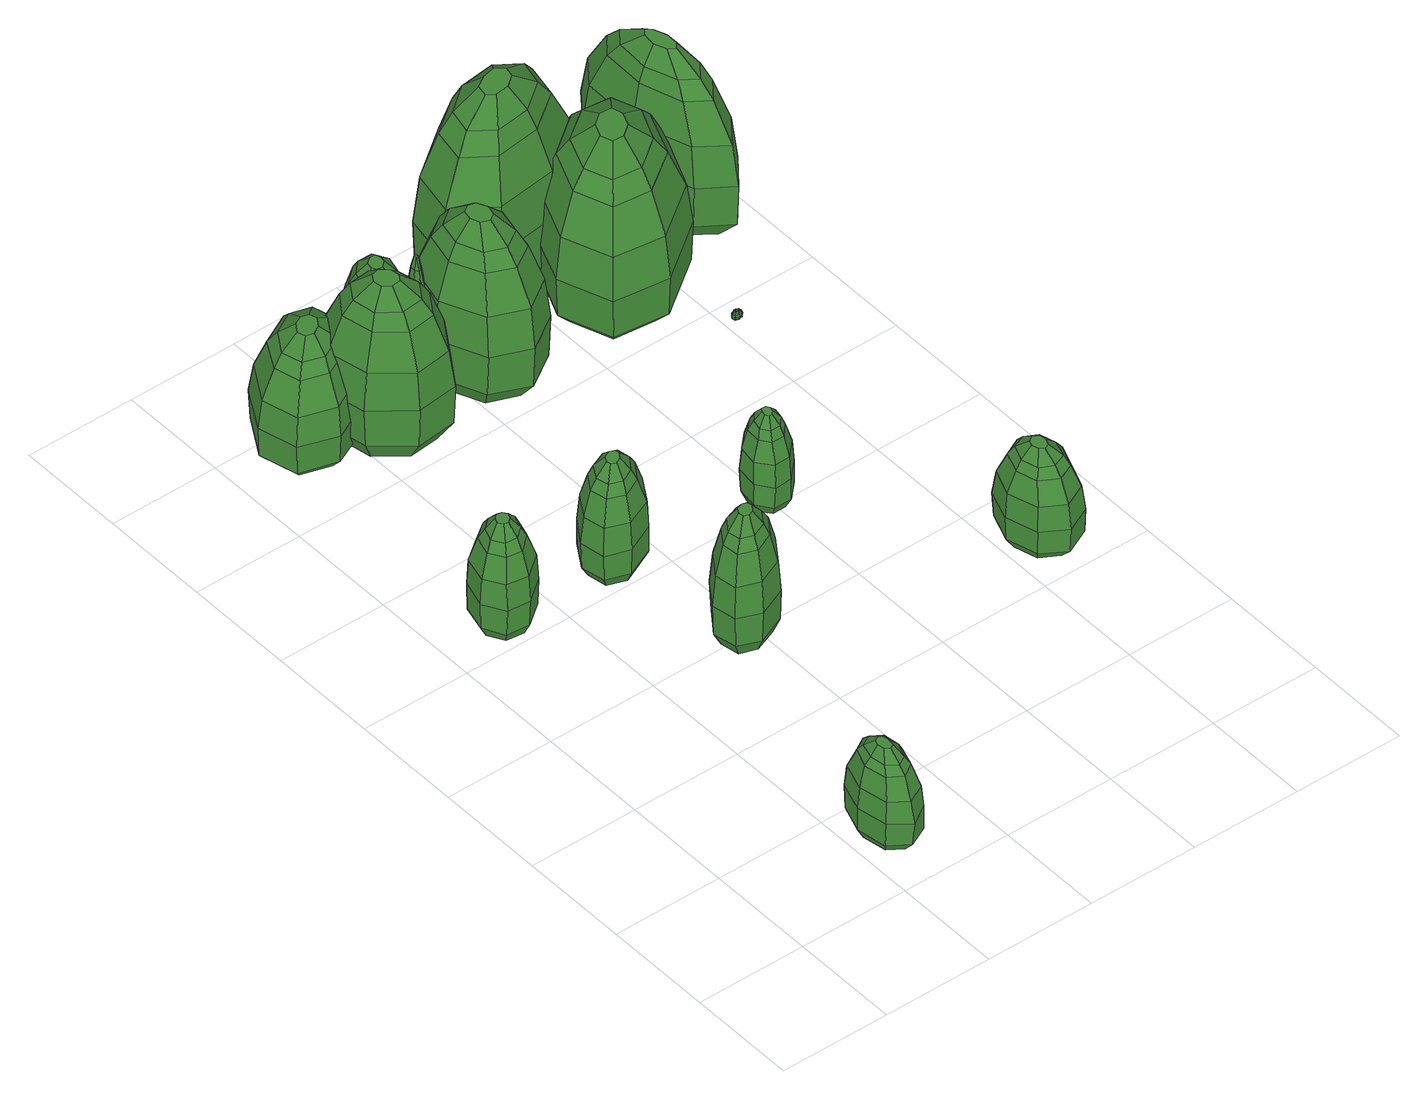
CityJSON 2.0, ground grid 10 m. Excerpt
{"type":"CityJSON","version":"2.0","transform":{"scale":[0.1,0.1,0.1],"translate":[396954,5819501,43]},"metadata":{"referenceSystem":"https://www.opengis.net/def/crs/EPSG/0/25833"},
"CityObjects":{
"tree1":{"type":"SolitaryVegetationObject","attributes":{"h_crown":9.45,"h_trunk":0.7,"X":396965.84,"Y":5819505.73,"Z":43.79,"height":10.15,"crownDiameter":6.39},"geometry":[{"type":"MultiSurface","lod":"2","boundaries":[[[0,1,2,3,4,5,6]],[[7,4,3,8]],[[9,5,4,7]],[[10,6,5,9]],[[8,3,2,11]],[[11,2,1,12]],[[13,0,6,10]],[[12,1,0,13]],[[14,15,16,17]],[[18,19,20,21]],[[22,18,21,23]],[[17,16,24,25]],[[26,27,18,22]],[[21,20,28,29]],[[23,21,29,30]],[[31,32,33,34]],[[35,31,34,15]],[[30,29,31,35]],[[36,37,38,39]],[[34,33,37,36]],[[15,34,36,16]],[[40,22,23,41]],[[42,14,17,43]],[[41,23,30,44]],[[16,36,39,24]],[[44,30,35,45]],[[46,47,48,49]],[[48,45,14,42]],[[50,26,22,40]],[[49,48,42,51]],[[51,42,43,52]],[[27,53,19,18]],[[43,17,25,54]],[[55,56,57,58]],[[59,51,52,60]],[[61,49,51,59]],[[60,52,62,63]],[[58,57,47,46]],[[53,27,26,50,64,65,66,67]],[[68,46,49,61]],[[52,43,54,62]],[[65,64,56,55]],[[28,69,70,32]],[[47,44,45,48]],[[64,50,40,56]],[[56,40,41,57]],[[20,71,69,28]],[[19,72,71,20]],[[57,41,44,47]],[[53,67,72,19]],[[32,70,73,33]],[[74,58,46,68]],[[75,55,58,74]],[[70,61,59,73]],[[45,35,15,14]],[[73,59,60,76]],[[69,68,61,70]],[[29,28,32,31]],[[37,76,77,38]],[[76,60,63,77]],[[33,73,76,37]],[[71,74,68,69]],[[67,66,75,72]],[[39,38,77,63,62,54,25,24],[10,9,7,8,11,12,13]],[[66,65,55,75]],[[72,75,74,71]]]}]},
"tree2":{"type":"SolitaryVegetationObject","attributes":{"h_crown":11.07,"h_trunk":0.73,"X":396958.85,"Y":5819542.65,"Z":43.16,"height":11.8,"crownDiameter":6.16},"geometry":[{"type":"MultiSurface","lod":"2","boundaries":[[[78,79,80,81,82,83,84,85]],[[86,83,82,87]],[[88,84,83,86]],[[89,85,84,88]],[[87,82,81,90]],[[91,80,79,92]],[[93,78,85,89]],[[92,79,78,93]],[[90,81,80,91]],[[94,95,96,97]],[[98,99,100,101]],[[102,98,101,103]],[[97,96,104,105]],[[106,107,98,102]],[[101,100,108,109]],[[103,101,109,110]],[[111,112,113,114]],[[115,111,114,95]],[[110,109,111,115]],[[116,117,118,119]],[[114,113,117,116]],[[95,114,116,96]],[[120,102,103,121]],[[122,94,97,123]],[[121,103,110,124]],[[96,116,119,104]],[[124,110,115,125]],[[126,127,128,129]],[[128,125,94,122]],[[130,106,102,120]],[[129,128,122,131]],[[131,122,123,132]],[[107,133,99,98]],[[123,97,105,134]],[[135,136,137,138]],[[139,131,132,140]],[[141,129,131,139]],[[140,132,142,143]],[[138,137,127,126]],[[133,107,106,130,144,145,146,147]],[[148,126,129,141]],[[132,123,134,142]],[[145,144,136,135]],[[108,149,150,112]],[[127,124,125,128]],[[144,130,120,136]],[[136,120,121,137]],[[100,151,149,108]],[[99,152,151,100]],[[137,121,124,127]],[[133,147,152,99]],[[112,150,153,113]],[[154,138,126,148]],[[155,135,138,154]],[[150,141,139,153]],[[125,115,95,94]],[[153,139,140,156]],[[149,148,141,150]],[[109,108,112,111]],[[117,156,157,118]],[[156,140,143,157]],[[113,153,156,117]],[[151,154,148,149]],[[147,146,155,152]],[[119,118,157,143,142,134,105,104],[89,88,86,87,90,91,92,93]],[[146,145,135,155]],[[152,155,154,151]]]}]},
"tree3":{"type":"SolitaryVegetationObject","attributes":{"h_crown":12.69,"h_trunk":0.42,"X":396960,"Y":5819567.37,"Z":43.74,"height":13.11,"crownDiameter":10.58},"geometry":[{"type":"MultiSurface","lod":"2","boundaries":[[[158,159,160,161,162,163,164,165]],[[166,163,162,167]],[[168,164,163,166]],[[169,165,164,168]],[[167,162,161,170]],[[171,160,159,172]],[[173,158,165,169]],[[172,159,158,173]],[[170,161,160,171]],[[174,175,176,177]],[[178,179,180,181]],[[182,178,181,183]],[[177,176,184,185]],[[186,187,178,182]],[[181,180,188,189]],[[183,181,189,190]],[[191,192,193,194]],[[195,191,194,175]],[[190,189,191,195]],[[196,197,198,199]],[[194,193,197,196]],[[175,194,196,176]],[[200,182,183,201]],[[202,174,177,203]],[[201,183,190,204]],[[176,196,199,184]],[[204,190,195,205]],[[206,207,208,209]],[[208,205,174,202]],[[210,186,182,200]],[[209,208,202,211]],[[211,202,203,212]],[[187,213,179,178]],[[203,177,185,214]],[[215,216,217,218]],[[219,211,212,220]],[[221,209,211,219]],[[220,212,222,223]],[[218,217,207,206]],[[213,187,186,210,224,225,226,227]],[[228,206,209,221]],[[212,203,214,222]],[[225,224,216,215]],[[188,229,230,192]],[[207,204,205,208]],[[224,210,200,216]],[[216,200,201,217]],[[180,231,229,188]],[[179,232,231,180]],[[217,201,204,207]],[[213,227,232,179]],[[192,230,233,193]],[[234,218,206,228]],[[235,215,218,234]],[[230,221,219,233]],[[205,195,175,174]],[[233,219,220,236]],[[229,228,221,230]],[[189,188,192,191]],[[197,236,237,198]],[[236,220,223,237]],[[193,233,236,197]],[[231,234,228,229]],[[227,226,235,232]],[[199,198,237,223,222,214,185,184],[169,168,166,167,170,171,172,173]],[[226,225,215,235]],[[232,235,234,231]]]}]},
"tree4":{"type":"SolitaryVegetationObject","attributes":{"h_crown":12.88,"h_trunk":1.27,"X":396971.89,"Y":5819529.66,"Z":43.33,"height":14.15,"crownDiameter":6.64},"geometry":[{"type":"MultiSurface","lod":"2","boundaries":[[[238,239,240,241,242,243,244]],[[245,242,241,246]],[[247,243,242,245]],[[248,244,243,247]],[[246,241,240,249]],[[249,240,239,250]],[[251,238,244,248]],[[250,239,238,251]],[[252,253,254,255]],[[256,257,258,259]],[[260,256,259,261]],[[255,254,262,263]],[[264,265,256,260]],[[259,258,266,267]],[[261,259,267,268]],[[269,270,271,272]],[[273,269,272,253]],[[268,267,269,273]],[[274,275,276,277]],[[272,271,275,274]],[[253,272,274,254]],[[278,260,261,279]],[[280,252,255,281]],[[279,261,268,282]],[[254,274,277,262]],[[282,268,273,283]],[[284,285,286,287]],[[286,283,252,280]],[[288,264,260,278]],[[287,286,280,289]],[[289,280,281,290]],[[265,291,257,256]],[[281,255,263,292]],[[293,294,295,296]],[[297,289,290,298]],[[299,287,289,297]],[[298,290,300,301]],[[296,295,285,284]],[[291,265,264,288,302,303,304,305]],[[306,284,287,299]],[[290,281,292,300]],[[303,302,294,293]],[[266,307,308,270]],[[285,282,283,286]],[[302,288,278,294]],[[294,278,279,295]],[[258,309,307,266]],[[257,310,309,258]],[[295,279,282,285]],[[291,305,310,257]],[[270,308,311,271]],[[312,296,284,306]],[[313,293,296,312]],[[308,299,297,311]],[[283,273,253,252]],[[311,297,298,314]],[[307,306,299,308]],[[267,266,270,269]],[[275,314,315,276]],[[314,298,301,315]],[[271,311,314,275]],[[309,312,306,307]],[[305,304,313,310]],[[277,276,315,301,300,292,263,262],[248,247,245,246,249,250,251]],[[304,303,293,313]],[[310,313,312,309]]]}]},
"tree5":{"type":"SolitaryVegetationObject","attributes":{"h_crown":12.01,"h_trunk":0.2,"X":396969.29,"Y":5819542.29,"Z":43.31,"height":12.21,"crownDiameter":6.72},"geometry":[{"type":"MultiSurface","lod":"2","boundaries":[[[316,317,318,319,320,321,322,323]],[[324,321,320,325]],[[326,322,321,324]],[[327,323,322,326]],[[325,320,319,328]],[[329,318,317,330]],[[331,316,323,327]],[[330,317,316,331]],[[328,319,318,329]],[[332,333,334,335]],[[336,337,338,339]],[[340,336,339,341]],[[335,334,342,343]],[[344,345,336,340]],[[339,338,346,347]],[[341,339,347,348]],[[349,350,351,352]],[[353,349,352,333]],[[348,347,349,353]],[[354,355,356,357]],[[352,351,355,354]],[[333,352,354,334]],[[358,340,341,359]],[[360,332,335,361]],[[359,341,348,362]],[[334,354,357,342]],[[362,348,353,363]],[[364,365,366,367]],[[366,363,332,360]],[[368,344,340,358]],[[367,366,360,369]],[[369,360,361,370]],[[345,371,337,336]],[[361,335,343,372]],[[373,374,375,376]],[[377,369,370,378]],[[379,367,369,377]],[[378,370,380,381]],[[376,375,365,364]],[[371,345,344,368,382,383,384,385]],[[386,364,367,379]],[[370,361,372,380]],[[383,382,374,373]],[[346,387,388,350]],[[365,362,363,366]],[[382,368,358,374]],[[374,358,359,375]],[[338,389,387,346]],[[337,390,389,338]],[[375,359,362,365]],[[371,385,390,337]],[[350,388,391,351]],[[392,376,364,386]],[[393,373,376,392]],[[388,379,377,391]],[[363,353,333,332]],[[391,377,378,394]],[[387,386,379,388]],[[347,346,350,349]],[[355,394,395,356]],[[394,378,381,395]],[[351,391,394,355]],[[389,392,386,387]],[[385,384,393,390]],[[357,356,395,381,380,372,343,342],[327,326,324,325,328,329,330,331]],[[384,383,373,393]],[[390,393,392,389]]]}]},
"tree6":{"type":"SolitaryVegetationObject","attributes":{"h_crown":16.9,"h_trunk":0.66,"X":396964.88,"Y":5819563.92,"Z":43.68,"height":17.56,"crownDiameter":10.4},"geometry":[{"type":"MultiSurface","lod":"2","boundaries":[[[396,397,398,399,400,401,402,403]],[[404,401,400,405]],[[406,402,401,404]],[[407,403,402,406]],[[405,400,399,408]],[[409,398,397,410]],[[411,396,403,407]],[[410,397,396,411]],[[408,399,398,409]],[[412,413,414,415]],[[416,417,418,419]],[[420,416,419,421]],[[415,414,422,423]],[[424,425,416,420]],[[419,418,426,427]],[[421,419,427,428]],[[429,430,431,432]],[[433,429,432,413]],[[428,427,429,433]],[[434,435,436,437]],[[432,431,435,434]],[[413,432,434,414]],[[438,420,421,439]],[[440,412,415,441]],[[439,421,428,442]],[[414,434,437,422]],[[442,428,433,443]],[[444,445,446,447]],[[446,443,412,440]],[[448,424,420,438]],[[447,446,440,449]],[[449,440,441,450]],[[425,451,417,416]],[[441,415,423,452]],[[453,454,455,456]],[[457,449,450,458]],[[459,447,449,457]],[[458,450,460,461]],[[456,455,445,444]],[[451,425,424,448,462,463,464,465]],[[466,444,447,459]],[[450,441,452,460]],[[463,462,454,453]],[[426,467,468,430]],[[445,442,443,446]],[[462,448,438,454]],[[454,438,439,455]],[[418,469,467,426]],[[417,470,469,418]],[[455,439,442,445]],[[451,465,470,417]],[[430,468,471,431]],[[472,456,444,466]],[[473,453,456,472]],[[468,459,457,471]],[[443,433,413,412]],[[471,457,458,474]],[[467,466,459,468]],[[427,426,430,429]],[[435,474,475,436]],[[474,458,461,475]],[[431,471,474,435]],[[469,472,466,467]],[[465,464,473,470]],[[437,436,475,461,460,452,423,422],[407,406,404,405,408,409,410,411]],[[464,463,453,473]],[[470,473,472,469]]]}]},
"tree7":{"type":"SolitaryVegetationObject","attributes":{"h_crown":12.58,"h_trunk":3.77,"X":396968.97,"Y":5819565.32,"Z":43.72,"height":16.35,"crownDiameter":1.5},"geometry":[{"type":"MultiSurface","lod":"2","boundaries":[[[476,477,478,479]],[[480,481,482,483]],[[484,485,486,487]],[[488,489,490,491]],[[492,493,489,488]],[[494,495,493,492]],[[496,497,498,499]],[[500,501,502,503]],[[486,504,505,506]],[[498,507,508,509]],[[506,505,497,496]],[[510,487,511,512]],[[479,478,513,481]],[[490,514,477,476]],[[485,515,504,486]],[[516,491,517,518]],[[517,476,479,519]],[[512,511,520,514]],[[491,490,476,517]],[[495,521,510,493]],[[481,513,522,482]],[[519,479,481,480]],[[489,512,514,490]],[[523,492,488,524]],[[509,508,525,526]],[[527,516,518,507]],[[526,525,528,529]],[[518,517,519,530]],[[505,531,527,497]],[[532,523,524,531]],[[524,488,491,516]],[[531,524,516,527]],[[533,480,483,534]],[[530,519,480,533]],[[504,532,531,505]],[[535,536,523,532]],[[537,509,526,501]],[[508,530,533,525]],[[507,518,530,508]],[[525,533,534,528]],[[487,486,506,511]],[[511,506,496,520]],[[501,526,529,502]],[[514,520,538,477]],[[536,494,492,523]],[[499,498,509,537]],[[538,499,537,539]],[[497,527,507,498]],[[478,539,500,513]],[[539,537,501,500]],[[477,538,539,478]],[[513,500,503,522]],[[515,535,532,504]],[[520,496,499,538]],[[494,536,535,515,485,484,521,495]],[[493,510,512,489]],[[534,483,482,522,503,502,529,528],[540,541,542]],[[521,484,487,510]],[[540,543,544,541]],[[545,544,543]],[[542,545,543,540]],[[541,544,545,542]]]}]},
"tree8":{"type":"SolitaryVegetationObject","attributes":{"h_crown":12.22,"h_trunk":0.19,"X":396968.94,"Y":5819570.08,"Z":43.78,"height":12.41,"crownDiameter":7.09},"geometry":[{"type":"MultiSurface","lod":"2","boundaries":[[[546,547,548,549,550,551,552,553]],[[554,551,550,555]],[[556,552,551,554]],[[557,553,552,556]],[[555,550,549,558]],[[559,548,547,560]],[[561,546,553,557]],[[560,547,546,561]],[[558,549,548,559]],[[562,563,564,565]],[[566,567,568,569]],[[570,566,569,571]],[[565,564,572,573]],[[574,575,566,570]],[[569,568,576,577]],[[571,569,577,578]],[[579,580,581,582]],[[583,579,582,563]],[[578,577,579,583]],[[584,585,586,587]],[[582,581,585,584]],[[563,582,584,564]],[[588,570,571,589]],[[590,562,565,591]],[[589,571,578,592]],[[564,584,587,572]],[[592,578,583,593]],[[594,595,596,597]],[[596,593,562,590]],[[598,574,570,588]],[[597,596,590,599]],[[599,590,591,600]],[[575,601,567,566]],[[591,565,573,602]],[[603,604,605,606]],[[607,599,600,608]],[[609,597,599,607]],[[608,600,610,611]],[[606,605,595,594]],[[601,575,574,598,612,613,614,615]],[[616,594,597,609]],[[600,591,602,610]],[[613,612,604,603]],[[576,617,618,580]],[[595,592,593,596]],[[612,598,588,604]],[[604,588,589,605]],[[568,619,617,576]],[[567,620,619,568]],[[605,589,592,595]],[[601,615,620,567]],[[580,618,621,581]],[[622,606,594,616]],[[623,603,606,622]],[[618,609,607,621]],[[593,583,563,562]],[[621,607,608,624]],[[617,616,609,618]],[[577,576,580,579]],[[585,624,625,586]],[[624,608,611,625]],[[581,621,624,585]],[[619,622,616,617]],[[615,614,623,620]],[[587,586,625,611,610,602,573,572],[557,556,554,555,558,559,560,561]],[[614,613,603,623]],[[620,623,622,619]]]}]},
"tree9":{"type":"SolitaryVegetationObject","attributes":{"h_crown":17.42,"h_trunk":0.86,"X":396974.34,"Y":5819564.42,"Z":43.78,"height":18.29,"crownDiameter":10.74},"geometry":[{"type":"MultiSurface","lod":"2","boundaries":[[[626,627,628,629,630,631,632,633]],[[634,631,630,635]],[[636,632,631,634]],[[637,633,632,636]],[[635,630,629,638]],[[639,628,627,640]],[[641,626,633,637]],[[640,627,626,641]],[[638,629,628,639]],[[642,643,644,645]],[[646,647,648,649]],[[650,646,649,651]],[[645,644,652,653]],[[654,655,646,650]],[[649,648,656,657]],[[651,649,657,658]],[[659,660,661,662]],[[663,659,662,643]],[[658,657,659,663]],[[664,665,666,667]],[[662,661,665,664]],[[643,662,664,644]],[[668,650,651,669]],[[670,642,645,671]],[[669,651,658,672]],[[644,664,667,652]],[[672,658,663,673]],[[674,675,676,677]],[[676,673,642,670]],[[678,654,650,668]],[[677,676,670,679]],[[679,670,671,680]],[[655,681,647,646]],[[671,645,653,682]],[[683,684,685,686]],[[687,679,680,688]],[[689,677,679,687]],[[688,680,690,691]],[[686,685,675,674]],[[681,655,654,678,692,693,694,695]],[[696,674,677,689]],[[680,671,682,690]],[[693,692,684,683]],[[656,697,698,660]],[[675,672,673,676]],[[692,678,668,684]],[[684,668,669,685]],[[648,699,697,656]],[[647,700,699,648]],[[685,669,672,675]],[[681,695,700,647]],[[660,698,701,661]],[[702,686,674,696]],[[703,683,686,702]],[[698,689,687,701]],[[673,663,643,642]],[[701,687,688,704]],[[697,696,689,698]],[[657,656,660,659]],[[665,704,705,666]],[[704,688,691,705]],[[661,701,704,665]],[[699,702,696,697]],[[695,694,703,700]],[[667,666,705,691,690,682,653,652],[637,636,634,635,638,639,640,641]],[[694,693,683,703]],[[700,703,702,699]]]}]},
"tree10":{"type":"SolitaryVegetationObject","attributes":{"h_crown":9.81,"h_trunk":0.41,"X":396983.04,"Y":5819540.72,"Z":43.32,"height":10.22,"crownDiameter":4.77},"geometry":[{"type":"MultiSurface","lod":"2","boundaries":[[[706,707,708,709,710,711]],[[712,711,710,713]],[[713,710,709,714]],[[715,708,707,716]],[[717,706,711,712]],[[716,707,706,717]],[[714,709,708,715]],[[718,719,720,721]],[[722,723,724,725]],[[726,722,725,727]],[[721,720,728,729]],[[730,731,722,726]],[[725,724,732,733]],[[727,725,733,734]],[[735,736,737,738]],[[739,735,738,719]],[[734,733,735,739]],[[740,741,742,743]],[[738,737,741,740]],[[719,738,740,720]],[[744,726,727,745]],[[746,718,721,747]],[[745,727,734,748]],[[720,740,743,728]],[[748,734,739,749]],[[750,751,752,753]],[[752,749,718,746]],[[754,730,726,744]],[[753,752,746,755]],[[755,746,747,756]],[[731,757,723,722]],[[747,721,729,758]],[[759,760,761,762]],[[763,755,756,764]],[[765,753,755,763]],[[764,756,766,767]],[[762,761,751,750]],[[757,731,730,754,768,769,770,771]],[[772,750,753,765]],[[756,747,758,766]],[[769,768,760,759]],[[732,773,774,736]],[[751,748,749,752]],[[768,754,744,760]],[[760,744,745,761]],[[724,775,773,732]],[[723,776,775,724]],[[761,745,748,751]],[[757,771,776,723]],[[736,774,777,737]],[[778,762,750,772]],[[779,759,762,778]],[[774,765,763,777]],[[749,739,719,718]],[[777,763,764,780]],[[773,772,765,774]],[[733,732,736,735]],[[741,780,781,742]],[[780,764,767,781]],[[737,777,780,741]],[[775,778,772,773]],[[771,770,779,776]],[[743,742,781,767,766,758,729,728],[712,713,714,715,716,717]],[[770,769,759,779]],[[776,779,778,775]]]}]},
"tree11":{"type":"SolitaryVegetationObject","attributes":{"h_crown":10.36,"h_trunk":0.53,"X":396995.97,"Y":5819524.14,"Z":43.63,"height":10.89,"crownDiameter":7.24},"geometry":[{"type":"MultiSurface","lod":"2","boundaries":[[[782,783,784,785,786,787,788,789]],[[790,787,786,791]],[[792,788,787,790]],[[793,789,788,792]],[[791,786,785,794]],[[795,784,783,796]],[[797,782,789,793]],[[796,783,782,797]],[[794,785,784,795]],[[798,799,800,801]],[[802,803,804,805]],[[806,802,805,807]],[[801,800,808,809]],[[810,811,802,806]],[[805,804,812,813]],[[807,805,813,814]],[[815,816,817,818]],[[819,815,818,799]],[[814,813,815,819]],[[820,821,822,823]],[[818,817,821,820]],[[799,818,820,800]],[[824,806,807,825]],[[826,798,801,827]],[[825,807,814,828]],[[800,820,823,808]],[[828,814,819,829]],[[830,831,832,833]],[[832,829,798,826]],[[834,810,806,824]],[[833,832,826,835]],[[835,826,827,836]],[[811,837,803,802]],[[827,801,809,838]],[[839,840,841,842]],[[843,835,836,844]],[[845,833,835,843]],[[844,836,846,847]],[[842,841,831,830]],[[837,811,810,834,848,849,850,851]],[[852,830,833,845]],[[836,827,838,846]],[[849,848,840,839]],[[812,853,854,816]],[[831,828,829,832]],[[848,834,824,840]],[[840,824,825,841]],[[804,855,853,812]],[[803,856,855,804]],[[841,825,828,831]],[[837,851,856,803]],[[816,854,857,817]],[[858,842,830,852]],[[859,839,842,858]],[[854,845,843,857]],[[829,819,799,798]],[[857,843,844,860]],[[853,852,845,854]],[[813,812,816,815]],[[821,860,861,822]],[[860,844,847,861]],[[817,857,860,821]],[[855,858,852,853]],[[851,850,859,856]],[[823,822,861,847,846,838,809,808],[793,792,790,791,794,795,796,797]],[[850,849,839,859]],[[856,859,858,855]]]}]},
"tree12":{"type":"SolitaryVegetationObject","attributes":{"h_crown":19.55,"h_trunk":1.1,"X":396982.28,"Y":5819572.19,"Z":44.9,"height":20.65,"crownDiameter":13.85},"geometry":[{"type":"MultiSurface","lod":"2","boundaries":[[[862,863,864,865,866,867,868,869]],[[870,867,866,871]],[[872,868,867,870]],[[873,869,868,872]],[[871,866,865,874]],[[875,864,863,876]],[[877,862,869,873]],[[876,863,862,877]],[[874,865,864,875]],[[878,879,880,881]],[[882,883,884,885]],[[886,882,885,887]],[[881,880,888,889]],[[890,891,882,886]],[[885,884,892,893]],[[887,885,893,894]],[[895,896,897,898]],[[899,895,898,879]],[[894,893,895,899]],[[900,901,902,903]],[[898,897,901,900]],[[879,898,900,880]],[[904,886,887,905]],[[906,878,881,907]],[[905,887,894,908]],[[880,900,903,888]],[[908,894,899,909]],[[910,911,912,913]],[[912,909,878,906]],[[914,890,886,904]],[[913,912,906,915]],[[915,906,907,916]],[[891,917,883,882]],[[907,881,889,918]],[[919,920,921,922]],[[923,915,916,924]],[[925,913,915,923]],[[924,916,926,927]],[[922,921,911,910]],[[917,891,890,914,928,929,930,931]],[[932,910,913,925]],[[916,907,918,926]],[[929,928,920,919]],[[892,933,934,896]],[[911,908,909,912]],[[928,914,904,920]],[[920,904,905,921]],[[884,935,933,892]],[[883,936,935,884]],[[921,905,908,911]],[[917,931,936,883]],[[896,934,937,897]],[[938,922,910,932]],[[939,919,922,938]],[[934,925,923,937]],[[909,899,879,878]],[[937,923,924,940]],[[933,932,925,934]],[[893,892,896,895]],[[901,940,941,902]],[[940,924,927,941]],[[897,937,940,901]],[[935,938,932,933]],[[931,930,939,936]],[[903,902,941,927,926,918,889,888],[873,872,870,871,874,875,876,877]],[[930,929,919,939]],[[936,939,938,935]]]}]},
"tree13":{"type":"SolitaryVegetationObject","attributes":{"h_crown":16.32,"h_trunk":2.04,"X":396988.12,"Y":5819565.43,"Z":44.19,"height":18.36,"crownDiameter":15.11},"geometry":[{"type":"MultiSurface","lod":"2","boundaries":[[[942,943,944,945,946,947,948,949]],[[950,947,946,951]],[[952,948,947,950]],[[953,949,948,952]],[[951,946,945,954]],[[955,944,943,956]],[[957,942,949,953]],[[956,943,942,957]],[[954,945,944,955]],[[958,959,960,961]],[[962,963,964,965]],[[966,962,965,967]],[[961,960,968,969]],[[970,971,962,966]],[[965,964,972,973]],[[967,965,973,974]],[[975,976,977,978]],[[979,975,978,959]],[[974,973,975,979]],[[980,981,982,983]],[[978,977,981,980]],[[959,978,980,960]],[[984,966,967,985]],[[986,958,961,987]],[[985,967,974,988]],[[960,980,983,968]],[[988,974,979,989]],[[990,991,992,993]],[[992,989,958,986]],[[994,970,966,984]],[[993,992,986,995]],[[995,986,987,996]],[[971,997,963,962]],[[987,961,969,998]],[[999,1000,1001,1002]],[[1003,995,996,1004]],[[1005,993,995,1003]],[[1004,996,1006,1007]],[[1002,1001,991,990]],[[997,971,970,994,1008,1009,1010,1011]],[[1012,990,993,1005]],[[996,987,998,1006]],[[1009,1008,1000,999]],[[972,1013,1014,976]],[[991,988,989,992]],[[1008,994,984,1000]],[[1000,984,985,1001]],[[964,1015,1013,972]],[[963,1016,1015,964]],[[1001,985,988,991]],[[997,1011,1016,963]],[[976,1014,1017,977]],[[1018,1002,990,1012]],[[1019,999,1002,1018]],[[1014,1005,1003,1017]],[[989,979,959,958]],[[1017,1003,1004,1020]],[[1013,1012,1005,1014]],[[973,972,976,975]],[[981,1020,1021,982]],[[1020,1004,1007,1021]],[[977,1017,1020,981]],[[1015,1018,1012,1013]],[[1011,1010,1019,1016]],[[983,982,1021,1007,1006,998,969,968],[953,952,950,951,954,955,956,957]],[[1010,1009,999,1019]],[[1016,1019,1018,1015]]]}]},
"tree14":{"type":"SolitaryVegetationObject","attributes":{"h_crown":0.96,"h_trunk":1.37,"X":396993.7,"Y":5819557.33,"Z":43.91,"height":2.33,"crownDiameter":0.74},"geometry":[{"type":"MultiSurface","lod":"2","boundaries":[[[1022,1023,1024,1025]],[[1026,1022,1025,1027]],[[1028,1029,1030,1031]],[[1032,1033,1034,1035]],[[1036,1037,1038,1039]],[[1040,1027,1041,1042]],[[1043,1044,1023,1022]],[[1033,1036,1039,1034]],[[1045,1046,1040,1047]],[[1034,1039,1043,1048]],[[1049,1050,1036,1033]],[[1025,1024,1051,1041]],[[1048,1043,1022,1026]],[[1027,1025,1041]],[[1047,1040,1042,1052]],[[1053,1054,1055,1056]],[[1057,1049,1033,1032]],[[1058,1050,1049]],[[1058,1059,1060,1050]],[[1031,1030,1061,1054]],[[1046,1026,1027,1040]],[[1056,1055,1062,1063]],[[1064,1065,1066,1067]],[[1059,1058,1068,1069,1070,1071]],[[1051,1072,1073,1052,1042,1041]],[[1074,1075,1046,1045]],[[1054,1061,1074,1055]],[[1063,1062,1076,1077]],[[1055,1074,1045,1062]],[[1062,1045,1047,1076]],[[1071,1070,1028,1065]],[[1068,1058,1049,1057]],[[1035,1034,1048,1075]],[[1077,1076,1073,1072]],[[1050,1060,1037,1036]],[[1078,1056,1063,1079]],[[1024,1080,1072,1051]],[[1076,1047,1052,1073]],[[1060,1064,1067,1037]],[[1070,1069,1029,1028]],[[1059,1071,1064,1060]],[[1081,1053,1056,1078]],[[1075,1048,1026,1046]],[[1079,1063,1077,1080]],[[1037,1067,1081,1038]],[[1065,1028,1031,1066]],[[1069,1068,1057,1029]],[[1029,1057,1032,1030]],[[1061,1035,1075,1074]],[[1030,1032,1035,1061]],[[1039,1038,1044,1043]],[[1066,1031,1054,1053]],[[1071,1065,1064]],[[1023,1079,1080,1024]],[[1044,1078,1079,1023]],[[1038,1081,1078,1044]],[[1080,1077,1072]],[[1067,1066,1053,1081]]]}]},
"tree15":{"type":"SolitaryVegetationObject","attributes":{"h_crown":17.6,"h_trunk":1.23,"X":396996.72,"Y":5819570.21,"Z":44.18,"height":18.83,"crownDiameter":11.49},"geometry":[{"type":"MultiSurface","lod":"2","boundaries":[[[1082,1083,1084,1085,1086,1087,1088,1089]],[[1090,1087,1086,1091]],[[1092,1088,1087,1090]],[[1093,1089,1088,1092]],[[1091,1086,1085,1094]],[[1095,1084,1083,1096]],[[1097,1082,1089,1093]],[[1096,1083,1082,1097]],[[1094,1085,1084,1095]],[[1098,1099,1100,1101]],[[1102,1103,1104,1105]],[[1106,1102,1105,1107]],[[1101,1100,1108,1109]],[[1110,1111,1102,1106]],[[1105,1104,1112,1113]],[[1107,1105,1113,1114]],[[1115,1116,1117,1118]],[[1119,1115,1118,1099]],[[1114,1113,1115,1119]],[[1120,1121,1122,1123]],[[1118,1117,1121,1120]],[[1099,1118,1120,1100]],[[1124,1106,1107,1125]],[[1126,1098,1101,1127]],[[1125,1107,1114,1128]],[[1100,1120,1123,1108]],[[1128,1114,1119,1129]],[[1130,1131,1132,1133]],[[1132,1129,1098,1126]],[[1134,1110,1106,1124]],[[1133,1132,1126,1135]],[[1135,1126,1127,1136]],[[1111,1137,1103,1102]],[[1127,1101,1109,1138]],[[1139,1140,1141,1142]],[[1143,1135,1136,1144]],[[1145,1133,1135,1143]],[[1144,1136,1146,1147]],[[1142,1141,1131,1130]],[[1137,1111,1110,1134,1148,1149,1150,1151]],[[1152,1130,1133,1145]],[[1136,1127,1138,1146]],[[1149,1148,1140,1139]],[[1112,1153,1154,1116]],[[1131,1128,1129,1132]],[[1148,1134,1124,1140]],[[1140,1124,1125,1141]],[[1104,1155,1153,1112]],[[1103,1156,1155,1104]],[[1141,1125,1128,1131]],[[1137,1151,1156,1103]],[[1116,1154,1157,1117]],[[1158,1142,1130,1152]],[[1159,1139,1142,1158]],[[1154,1145,1143,1157]],[[1129,1119,1099,1098]],[[1157,1143,1144,1160]],[[1153,1152,1145,1154]],[[1113,1112,1116,1115]],[[1121,1160,1161,1122]],[[1160,1144,1147,1161]],[[1117,1157,1160,1121]],[[1155,1158,1152,1153]],[[1151,1150,1159,1156]],[[1123,1122,1161,1147,1146,1138,1109,1108],[1093,1092,1090,1091,1094,1095,1096,1097]],[[1150,1149,1139,1159]],[[1156,1159,1158,1155]]]}]}
},
"vertices":[
[119,47,8],[119,46,8],[118,46,8],[117,47,8],[118,48,8],[119,49,8],[119,48,8],[118,48,18],[117,47,18],[119,49,18],[119,48,18],[118,46,18],[119,46,18],[119,47,18],[134,19,33],[116,10,33],[116,19,22],[130,26,22],[108,34,101],[106,48,101],[101,49,94],[105,29,94],[117,27,101],[117,21,94],[118,38,18],[122,41,18],[118,39,109],[114,42,109],[96,49,75],[101,23,75],[116,12,75],[99,21,55],[94,49,55],[94,49,33],[99,22,33],[116,8,55],[104,28,22],[100,49,22],[113,48,18],[114,41,18],[126,32,101],[129,28,94],[143,46,33],[137,46,22],[133,21,75],[134,19,55],[136,71,75],[141,46,75],[143,46,55],[138,74,55],[122,41,109],[137,73,33],[133,67,22],[113,48,109],[124,47,18],[129,61,101],[131,46,101],[135,46,94],[132,65,94],[121,85,33],[120,76,22],[121,86,55],[123,53,18],[119,56,18],[123,47,109],[122,53,109],[119,55,109],[115,53,109],[121,83,75],[104,74,75],[103,76,55],[108,67,94],[110,62,101],[103,75,33],[120,74,94],[120,67,101],[107,69,22],[115,54,18],
[49,416,2],[49,415,2],[48,415,2],[47,416,2],[48,417,2],[48,418,2],[49,418,2],[50,417,2],[48,418,13],[48,417,13],[49,418,13],[50,417,13],[47,416,13],[48,415,13],[49,415,13],[49,416,13],[51,387,31],[30,389,31],[35,396,18],[51,394,18],[33,412,110],[37,424,110],[33,427,101],[28,410,101],[39,402,110],[36,397,101],[44,410,13],[49,409,13],[45,411,120],[42,415,120],[27,431,80],[21,408,80],[31,391,80],[19,407,56],[26,432,56],[26,431,31],[20,408,31],[30,388,56],[27,410,18],[32,428,18],[43,420,13],[42,414,13],[50,401,110],[50,395,101],[71,402,31],[65,405,18],[51,388,80],[51,386,56],[76,425,80],[70,402,80],[71,401,56],[78,426,56],[49,410,120],[77,425,31],[70,423,18],[44,420,120],[54,413,13],[64,421,110],[60,409,110],[64,406,101],[69,423,101],[67,444,31],[62,437,18],[67,445,56],[55,419,13],[53,423,13],[53,413,120],[55,418,120],[52,422,120],[48,423,120],[66,442,80],[46,445,80],[46,447,56],[47,438,101],[47,432,110],[46,446,31],[61,436,101],[58,431,110],[46,439,18],[48,424,13],
[61,662,7],[60,662,7],[58,662,7],[58,663,7],[59,665,7],[60,666,7],[62,665,7],[62,664,7],[60,666,21],[59,665,21],[62,665,21],[62,664,21],[58,663,21],[58,662,21],[60,662,21],[61,662,21],[51,613,40],[17,623,40],[27,633,26],[53,625,26],[32,660,128],[44,680,128],[39,686,118],[24,659,118],[37,642,128],[30,635,118],[50,654,21],[58,652,21],[51,655,138],[49,662,138],[32,693,94],[11,657,94],[19,625,94],[7,657,68],[29,696,68],[30,695,40],[8,657,40],[16,622,68],[21,659,26],[37,688,26],[53,671,21],[48,662,21],[55,636,128],[53,628,118],[90,632,40],[83,640,26],[51,615,94],[50,611,68],[109,670,94],[88,634,94],[91,631,68],[113,671,68],[58,653,138],[112,670,40],[99,669,26],[54,670,138],[67,656,21],[88,667,128],[76,647,128],[81,642,118],[96,668,118],[103,705,40],[93,695,26],[104,706,68],[72,665,21],[70,673,21],[66,657,138],[71,665,138],[69,672,138],[62,674,138],[101,702,94],[69,712,94],[70,716,68],[67,700,118],[65,691,128],[69,715,40],[90,692,118],[83,686,128],[67,703,26],[62,676,21],
[180,286,3],[179,285,3],[178,286,3],[178,287,3],[179,288,3],[180,288,3],[180,287,3],[179,288,17],[178,287,17],[180,288,17],[180,287,17],[178,286,17],[179,285,17],[180,286,17],[170,255,39],[150,263,39],[157,268,24],[172,263,24],[161,285,133],[170,298,133],[167,301,123],[156,285,123],[163,274,133],[158,270,123],[172,281,17],[177,279,17],[173,282,145],[172,286,145],[163,306,97],[148,284,97],[151,264,97],[145,284,68],[161,308,68],[162,307,39],[146,284,39],[149,262,68],[154,285,24],[166,302,24],[175,292,17],[171,286,17],[174,270,133],[173,264,123],[196,266,39],[192,271,24],[171,257,97],[170,254,68],[210,289,97],[195,267,97],[196,265,68],[212,289,68],[177,280,145],[212,289,39],[204,288,24],[175,291,145],[183,282,17],[196,288,133],[188,276,133],[191,272,123],[202,288,123],[208,311,39],[201,305,24],[209,311,68],[187,287,17],[186,292,17],[182,282,145],[186,287,145],[185,292,145],[181,293,145],[206,309,97],[187,316,97],[188,319,68],[185,309,123],[184,303,133],[188,318,39],[199,304,123],[194,299,133],[185,311,24],[181,294,17],
[154,412,3],[153,412,3],[152,412,3],[152,413,3],[152,414,3],[153,414,3],[154,414,3],[154,413,3],[153,414,15],[152,414,15],[154,414,15],[154,413,15],[152,413,15],[152,412,15],[153,412,15],[154,412,15],[145,381,34],[124,388,34],[131,394,21],[147,388,21],[135,411,115],[143,424,115],[140,427,106],[130,411,106],[138,400,115],[133,396,106],[146,407,15],[151,405,15],[147,408,125],[146,412,125],[136,432,84],[122,410,84],[126,390,84],[119,410,59],[135,434,59],[135,434,34],[120,410,34],[123,387,59],[128,411,21],[139,429,21],[149,418,15],[145,412,15],[149,396,115],[147,390,106],[171,392,34],[166,397,21],[146,383,84],[145,380,59],[184,416,84],[170,393,84],[171,392,59],[187,416,59],[151,406,125],[186,416,34],[178,415,21],[149,417,125],[157,408,15],[170,414,115],[162,402,115],[165,398,106],[176,415,106],[182,438,34],[175,432,21],[183,438,59],[161,414,15],[160,419,15],[157,409,125],[160,414,125],[159,418,125],[155,420,125],[180,436,84],[160,443,84],[161,446,59],[158,435,106],[157,430,115],[161,445,34],[173,430,106],[168,426,115],[159,437,21],[155,421,15],
[110,630,7],[111,629,7],[110,627,7],[108,627,7],[107,628,7],[107,630,7],[108,631,7],[109,631,7],[107,630,24],[107,628,24],[108,631,24],[109,631,24],[108,627,24],[110,627,24],[111,629,24],[110,630,24],[157,614,51],[137,583,51],[130,594,32],[146,618,32],[104,603,168],[87,616,168],[81,612,155],[103,594,155],[124,605,168],[129,597,155],[116,618,24],[120,626,24],[115,620,182],[107,619,182],[71,606,123],[101,582,123],[135,586,123],[100,578,88],[67,604,88],[69,605,51],[100,579,51],[138,582,88],[102,591,32],[78,610,32],[99,623,24],[107,617,24],[135,621,168],[143,619,155],[149,654,51],[139,648,32],[154,615,123],[159,614,88],[117,676,123],[147,652,123],[150,655,88],[118,681,88],[119,626,182],[117,679,51],[115,667,32],[100,624,182],[118,635,24],[113,656,168],[130,642,168],[137,646,155],[115,664,155],[81,675,51],[87,664,32],[80,676,88],[111,641,24],[102,640,24],[117,634,182],[111,640,182],[103,639,182],[99,632,182],[82,673,123],[63,643,123],[59,645,88],[75,640,155],[83,637,168],[61,644,51],[89,661,155],[94,654,168],[72,641,32],[97,633,24],
[144,648,92],[146,652,92],[146,652,62],[144,648,62],[146,642,46],[145,647,46],[148,644,40],[148,643,40],[150,645,171],[151,644,171],[152,644,159],[150,647,159],[146,642,148],[146,647,148],[144,648,122],[145,641,122],[147,642,159],[147,646,159],[149,643,171],[148,644,171],[154,645,122],[155,639,122],[156,638,92],[155,645,92],[151,649,46],[154,645,46],[151,644,40],[150,645,40],[153,641,159],[154,640,148],[153,645,148],[153,634,92],[153,635,62],[156,638,62],[148,648,159],[151,648,148],[147,649,148],[147,650,46],[147,651,122],[151,642,171],[148,636,122],[145,641,92],[148,636,92],[145,641,62],[151,650,122],[149,645,171],[149,645,40],[149,639,159],[149,638,148],[152,637,46],[154,640,46],[153,635,122],[150,641,40],[151,642,40],[148,636,62],[152,637,148],[151,639,159],[149,638,46],[149,641,40],[150,641,171],[149,642,171],[155,645,62],[151,651,92],[151,651,62],[150,644,40],[149,643,40],[150,643,40],[150,644,7],[149,643,7],[150,643,7],
[150,690,8],[150,689,8],[149,689,8],[148,690,8],[148,691,8],[149,692,8],[150,692,8],[151,691,8],[149,692,20],[148,691,20],[150,692,20],[151,691,20],[148,690,20],[149,689,20],[150,689,20],[150,690,20],[153,656,39],[129,658,39],[134,666,26],[152,665,26],[132,684,122],[136,699,122],[132,702,113],[127,682,113],[139,673,122],[135,667,113],[145,683,20],[150,683,20],[145,684,132],[143,688,132],[125,706,90],[119,679,90],[130,659,90],[116,678,65],[123,707,65],[124,706,39],[117,678,39],[128,657,65],[125,681,26],[130,703,26],[143,695,20],[142,688,20],[151,672,122],[152,667,113],[175,675,39],[169,679,26],[153,658,90],[153,655,65],[180,703,90],[173,676,90],[176,675,65],[183,704,65],[150,684,132],[182,703,39],[174,700,26],[144,694,132],[155,687,20],[167,697,122],[163,682,122],[167,680,113],[172,700,113],[170,724,39],[165,716,26],[170,725,65],[157,694,20],[154,699,20],[155,688,132],[156,693,132],[154,698,132],[149,698,132],[169,722,90],[146,723,90],[146,726,65],[147,715,113],[147,709,122],[146,725,39],[164,714,113],[160,709,122],[147,717,26],[149,699,20],
[205,634,8],[205,633,8],[204,632,8],[202,632,8],[202,634,8],[202,636,8],[203,637,8],[205,636,8],[202,636,26],[202,634,26],[203,637,26],[205,636,26],[202,632,26],[204,632,26],[205,633,26],[205,634,26],[240,596,53],[209,576,53],[208,590,34],[231,605,34],[188,610,176],[179,632,176],[171,631,162],[184,603,162],[206,603,176],[207,593,162],[205,620,26],[212,625,26],[205,622,191],[197,625,191],[160,630,129],[177,592,129],[209,579,129],[175,588,92],[157,630,92],[158,630,53],[175,590,53],[209,574,92],[182,600,34],[169,631,34],[193,633,26],[197,624,26],[223,614,176],[229,607,162],[249,639,53],[238,638,34],[238,598,129],[241,595,92],[230,676,129],[246,638,129],[250,639,92],[232,680,92],[211,626,191],[231,679,53],[225,668,34],[194,633,191],[214,635,26],[218,658,176],[228,637,176],[235,637,162],[223,665,162],[198,693,53],[199,679,34],[197,694,92],[210,645,26],[202,648,26],[213,635,191],[209,644,191],[202,646,191],[196,642,191],[198,689,129],[169,670,129],[166,673,92],[178,661,162],[184,654,176],[167,672,53],[199,675,162],[200,665,176],[176,663,34],[195,643,26],
[291,397,3],[291,396,3],[290,396,3],[290,397,3],[290,398,3],[291,398,3],[291,398,13],[290,398,13],[290,397,13],[290,396,13],[291,396,13],[291,397,13],[295,374,29],[279,374,29],[282,380,18],[294,380,18],[279,392,97],[281,402,97],[277,404,89],[276,390,89],[284,385,97],[282,381,89],[288,392,13],[292,392,13],[288,392,105],[286,395,105],[273,406,71],[270,388,71],[280,375,71],[269,387,50],[271,407,50],[272,406,29],[269,387,29],[279,373,50],[274,390,18],[276,404,18],[286,399,13],[285,395,13],[293,385,97],[294,381,89],[309,388,29],[304,390,18],[295,376,71],[295,374,50],[310,406,71],[308,389,71],[309,388,50],[312,407,50],[291,392,105],[311,407,29],[306,405,18],[287,399,105],[295,395,13],[302,402,97],[300,392,97],[303,391,89],[305,404,89],[302,420,29],[299,415,18],[302,421,50],[295,400,13],[293,403,13],[294,395,105],[295,399,105],[293,402,105],[289,402,105],[301,419,71],[286,419,71],[285,421,50],[287,413,89],[288,409,97],[285,420,29],[298,413,89],[297,409,97],[287,415,18],[289,403,13],
[421,231,6],[421,230,6],[420,230,6],[419,230,6],[418,231,6],[419,233,6],[420,233,6],[421,233,6],[419,233,17],[418,231,17],[420,233,17],[421,233,17],[419,230,17],[420,230,17],[421,230,17],[421,231,17],[441,203,33],[418,192,33],[418,202,22],[436,210,22],[407,217,106],[403,232,106],[398,232,98],[403,213,98],[419,211,106],[419,204,98],[419,222,17],[425,225,17],[419,223,115],[415,226,115],[390,233,79],[398,206,79],[418,194,79],[396,204,56],[388,233,56],[389,233,33],[397,205,33],[418,191,56],[402,211,22],[396,232,22],[412,232,17],[414,225,17],[431,216,106],[434,211,98],[451,230,33],[443,230,22],[439,204,79],[441,202,56],[442,257,79],[449,230,79],[452,230,56],[444,259,56],[424,225,115],[443,258,33],[437,252,22],[413,232,115],[427,231,17],[432,246,106],[436,231,106],[442,231,98],[436,250,98],[421,271,33],[421,261,22],[421,272,56],[425,238,17],[420,241,17],[426,231,115],[425,237,115],[420,240,115],[415,237,115],[421,268,79],[400,258,79],[398,261,56],[405,251,98],[409,247,106],[399,260,33],[421,259,98],[421,252,106],[404,253,22],[415,238,17],
[284,710,19],[281,710,19],[280,711,19],[280,712,19],[282,714,19],[284,714,19],[286,713,19],[286,711,19],[284,714,40],[282,714,40],[286,713,40],[286,711,40],[280,712,40],[280,711,40],[281,710,40],[284,710,40],[242,656,70],[206,681,70],[225,689,49],[252,669,49],[247,719,209],[272,738,209],[269,746,193],[235,721,193],[242,696,209],[229,690,193],[265,705,40],[273,699,40],[267,705,225],[269,715,225],[265,758,156],[219,724,156],[211,683,156],[213,725,114],[263,762,114],[263,760,70],[215,725,70],[204,680,114],[231,722,49],[268,749,49],[278,723,40],[267,715,40],[261,682,209],[254,673,193],[302,663,70],[298,675,49],[245,659,156],[241,654,114],[347,700,156],[301,666,156],[303,662,114],[353,699,114],[274,700,225],[351,699,70],[334,702,49],[279,722,225],[287,700,40],[319,705,209],[293,686,209],[296,678,193],[330,703,193],[359,742,70],[341,735,49],[362,743,114],[299,709,40],[301,719,40],[287,702,225],[297,709,225],[299,718,225],[291,724,225],[355,741,156],[321,765,156],[324,769,114],[311,751,193],[304,742,209],[323,768,70],[336,733,193],[324,728,209],[314,754,49],[292,725,40],
[343,643,12],[341,641,12],[339,641,12],[338,643,12],[339,646,12],[341,647,12],[343,647,12],[344,645,12],[341,647,30],[339,646,30],[343,647,30],[344,645,30],[338,643,30],[339,641,30],[341,641,30],[343,643,30],[336,570,58],[287,576,58],[300,592,38],[337,588,38],[303,632,181],[316,664,181],[308,670,167],[291,629,167],[312,608,181],[303,596,167],[328,628,30],[340,627,30],[330,630,195],[326,640,195],[297,679,134],[274,623,134],[290,580,134],[268,621,96],[293,682,96],[295,681,58],[270,622,58],[285,574,96],[287,627,38],[306,672,38],[330,653,30],[324,639,30],[338,605,181],[337,592,167],[388,607,58],[377,616,38],[336,574,134],[336,568,96],[409,665,134],[385,609,134],[389,606,96],[415,667,96],[340,629,195],[412,667,58],[395,661,38],[331,652,195],[352,635,30],[379,656,181],[366,625,181],[374,618,167],[391,660,167],[395,713,58],[383,696,38],[397,715,96],[358,650,30],[354,661,30],[351,637,195],[356,649,195],[353,659,195],[342,660,195],[392,709,134],[346,715,134],[347,721,96],[345,697,167],[344,684,181],[347,719,58],[379,692,167],[370,681,181],[345,701,38],[342,662,30],
[400,561,25],[397,561,25],[397,561,24],[399,562,24],[401,563,25],[400,563,24],[395,565,32],[397,565,32],[397,565,31],[395,565,31],[399,564,31],[400,563,31],[401,563,29],[400,565,29],[399,562,31],[397,561,31],[397,561,29],[400,561,29],[400,564,24],[398,563,23],[398,564,23],[400,561,27],[397,560,27],[397,566,25],[400,565,25],[397,565,24],[402,563,27],[399,563,32],[399,562,32],[397,563,23],[397,564,23],[393,564,29],[394,566,29],[394,566,27],[392,564,27],[399,564,32],[398,563,32],[397,563,32],[397,562,32],[397,566,29],[394,566,25],[393,564,25],[395,562,32],[395,564,32],[394,564,31],[395,562,31],[398,564,32],[397,564,32],[396,564,32],[396,563,32],[396,563,23],[396,564,23],[397,566,27],[400,565,27],[395,565,24],[394,564,24],[394,562,27],[394,562,25],[394,562,24],[394,562,29],
[429,692,12],[429,690,12],[428,689,12],[427,690,12],[426,692,12],[426,694,12],[427,695,12],[428,694,12],[426,694,31],[426,692,31],[427,695,31],[428,694,31],[427,690,31],[428,689,31],[429,690,31],[429,692,31],[459,641,59],[439,615,59],[436,633,39],[451,653,39],[419,661,185],[409,689,185],[404,689,171],[416,651,171],[433,651,185],[435,638,171],[430,674,31],[435,680,31],[430,676,200],[424,680,200],[396,687,137],[413,637,137],[438,619,137],[411,632,99],[393,687,99],[394,687,59],[412,634,59],[439,613,99],[416,648,39],[402,688,39],[419,691,31],[424,678,31],[444,665,185],[449,656,171],[460,697,59],[452,696,39],[457,644,137],[460,640,99],[442,747,137],[459,697,137],[461,697,99],[443,752,99],[434,681,200],[442,750,59],[439,736,39],[420,691,200],[435,693,31],[435,723,185],[445,695,185],[450,696,171],[438,733,171],[416,769,59],[418,751,39],[415,772,99],[431,706,31],[424,710,31],[434,693,200],[430,704,200],[425,708,200],[421,703,200],[416,765,137],[397,740,137],[395,745,99],[405,728,171],[410,719,185],[396,743,59],[419,746,171],[421,733,185],[403,731,39],[420,704,31]
]}
